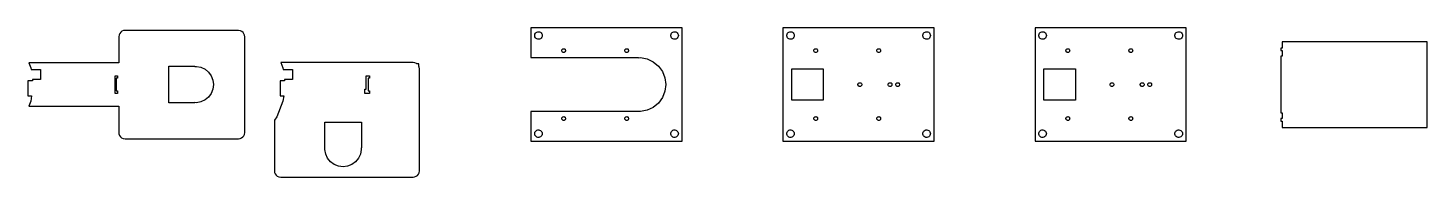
# Model space of a CAD drawing. Header units: metres. Extents: x -100 to 2327, y -74 to 45.
# Drawn here: x -100 to 1010, y -74 to 45 of the extents above; entities that cross this region are included whole.
import ezdxf

# ---------------------------------------------------------------- set-up
doc = ezdxf.new("R2010")
doc.units = ezdxf.units.M

msp = doc.modelspace()

# ---------------------------------------------------------------- linework, layer by layer
for p, q in [((419, 45), (299, 45)), ((299, 45), (299, 21.5)), ((419, -45), (419, 45)), ((619, 45), (499, 45)), ((499, 45), (499, -45)), ((619, -45), (619, 45)), ((819, 45), (699, 45)), ((699, 45), (699, -45)), ((819, -45), (819, 45)), ((-27.7603, 39.5501), (-28.005, 38.005)), ((-28.005, 38.005), (-28.005, 17.255)), ((-27.2266, 40.6841), (-27.7603, 39.5501)), ((-26.4277, 41.6498), (-27.2266, 40.6841)), ((-25.4138, 42.3865), (-26.4277, 41.6498)), ((-24.2484, 42.8479), (-25.4138, 42.3865)), ((-23.005, 43.005), (-24.2484, 42.8479)), ((67.005, 43.005), (-23.005, 43.005)), ((68.5501, 42.7603), (67.005, 43.005)), ((69.6841, 42.2266), (68.5501, 42.7603)), ((70.6498, 41.4277), (69.6841, 42.2266)), ((71.3865, 40.4138), (70.6498, 41.4277)), ((71.8479, 39.2484), (71.3865, 40.4138)), ((72.005, 38.005), (71.8479, 39.2484)), ((72.005, -38.005), (72.005, 38.005)), ((302.024, 39.376), (302.211, 40.1044)), ((302.024, 38.624), (302.024, 39.376)), ((302.211, 37.8956), (302.024, 38.624)), ((302.211, 40.1044), (302.573, 40.7634)), ((302.573, 37.2366), (302.211, 37.8956)), ((302.573, 40.7634), (303.088, 41.3115)), ((303.088, 36.6885), (302.573, 37.2366)), ((303.088, 41.3115), (303.723, 41.7145)), ((303.723, 36.2855), (303.088, 36.6885)), ((303.723, 41.7145), (304.438, 41.9469)), ((304.438, 36.0531), (303.723, 36.2855)), ((304.438, 41.9469), (305.188, 41.9941)), ((305.188, 36.0059), (304.438, 36.0531)), ((305.188, 41.9941), (305.927, 41.8532)), ((305.927, 36.1468), (305.188, 36.0059)), ((305.927, 41.8532), (306.607, 41.533)), ((306.607, 36.467), (305.927, 36.1468)), ((306.607, 41.533), (307.187, 41.0536)), ((307.187, 36.9464), (306.607, 36.467)), ((307.187, 41.0536), (307.629, 40.4453)), ((307.629, 37.5547), (307.187, 36.9464)), ((307.629, 40.4453), (307.906, 39.7461)), ((307.906, 38.2539), (307.629, 37.5547)), ((307.906, 39.7461), (308, 39)), ((308, 39), (307.906, 38.2539)), ((410.024, 39.376), (410.211, 40.1044)), ((410.024, 38.624), (410.024, 39.376)), ((410.211, 37.8956), (410.024, 38.624)), ((410.211, 40.1044), (410.573, 40.7634)), ((410.573, 37.2366), (410.211, 37.8956)), ((410.573, 40.7634), (411.088, 41.3115)), ((411.088, 36.6885), (410.573, 37.2366)), ((411.088, 41.3115), (411.723, 41.7145)), ((411.723, 36.2855), (411.088, 36.6885)), ((411.723, 41.7145), (412.438, 41.9469)), ((412.438, 36.0531), (411.723, 36.2855)), ((412.438, 41.9469), (413.188, 41.9941)), ((413.188, 36.0059), (412.438, 36.0531)), ((413.188, 41.9941), (413.927, 41.8532)), ((413.927, 36.1468), (413.188, 36.0059)), ((413.927, 41.8532), (414.607, 41.533)), ((414.607, 36.467), (413.927, 36.1468)), ((414.607, 41.533), (415.187, 41.0536)), ((415.187, 36.9464), (414.607, 36.467)), ((415.187, 41.0536), (415.629, 40.4453)), ((415.629, 37.5547), (415.187, 36.9464)), ((415.629, 40.4453), (415.906, 39.7461)), ((415.906, 38.2539), (415.629, 37.5547)), ((415.906, 39.7461), (416, 39)), ((416, 39), (415.906, 38.2539)), ((502.024, 39.376), (502.211, 40.1044)), ((502.024, 38.624), (502.024, 39.376)), ((502.211, 37.8956), (502.024, 38.624)), ((502.211, 40.1044), (502.573, 40.7634)), ((502.573, 37.2366), (502.211, 37.8956)), ((502.573, 40.7634), (503.088, 41.3115)), ((503.088, 36.6885), (502.573, 37.2366)), ((503.088, 41.3115), (503.723, 41.7145)), ((503.723, 36.2855), (503.088, 36.6885)), ((503.723, 41.7145), (504.438, 41.9469)), ((504.438, 36.0531), (503.723, 36.2855)), ((504.438, 41.9469), (505.188, 41.9941)), ((505.188, 36.0059), (504.438, 36.0531)), ((505.188, 41.9941), (505.927, 41.8532)), ((505.927, 36.1468), (505.188, 36.0059)), ((505.927, 41.8532), (506.607, 41.533)), ((506.607, 36.467), (505.927, 36.1468)), ((506.607, 41.533), (507.187, 41.0536)), ((507.187, 36.9464), (506.607, 36.467)), ((507.187, 41.0536), (507.629, 40.4453)), ((507.629, 37.5547), (507.187, 36.9464)), ((507.629, 40.4453), (507.906, 39.7461)), ((507.906, 38.2539), (507.629, 37.5547)), ((507.906, 39.7461), (508, 39)), ((508, 39), (507.906, 38.2539)), ((610.024, 39.376), (610.211, 40.1044)), ((610.024, 38.624), (610.024, 39.376)), ((610.211, 37.8956), (610.024, 38.624)), ((610.211, 40.1044), (610.573, 40.7634)), ((610.573, 37.2366), (610.211, 37.8956)), ((610.573, 40.7634), (611.088, 41.3115)), ((611.088, 36.6885), (610.573, 37.2366)), ((611.088, 41.3115), (611.723, 41.7145)), ((611.723, 36.2855), (611.088, 36.6885)), ((611.723, 41.7145), (612.438, 41.9469)), ((612.438, 36.0531), (611.723, 36.2855)), ((612.438, 41.9469), (613.188, 41.9941)), ((613.188, 36.0059), (612.438, 36.0531)), ((613.188, 41.9941), (613.927, 41.8532)), ((613.927, 36.1468), (613.188, 36.0059)), ((613.927, 41.8532), (614.607, 41.533)), ((614.607, 36.467), (613.927, 36.1468)), ((614.607, 41.533), (615.187, 41.0536)), ((615.187, 36.9464), (614.607, 36.467)), ((615.187, 41.0536), (615.629, 40.4453)), ((615.629, 37.5547), (615.187, 36.9464)), ((615.629, 40.4453), (615.906, 39.7461)), ((615.906, 38.2539), (615.629, 37.5547)), ((615.906, 39.7461), (616, 39)), ((616, 39), (615.906, 38.2539)), ((702.024, 39.376), (702.211, 40.1044)), ((702.024, 38.624), (702.024, 39.376)), ((702.211, 37.8956), (702.024, 38.624)), ((702.211, 40.1044), (702.573, 40.7634)), ((702.573, 37.2366), (702.211, 37.8956)), ((702.573, 40.7634), (703.088, 41.3115)), ((703.088, 36.6885), (702.573, 37.2366)), ((703.088, 41.3115), (703.723, 41.7145)), ((703.723, 36.2855), (703.088, 36.6885)), ((703.723, 41.7145), (704.438, 41.9469)), ((704.438, 36.0531), (703.723, 36.2855)), ((704.438, 41.9469), (705.188, 41.9941)), ((705.188, 36.0059), (704.438, 36.0531)), ((705.188, 41.9941), (705.927, 41.8532)), ((705.927, 36.1468), (705.188, 36.0059)), ((705.927, 41.8532), (706.607, 41.533)), ((706.607, 36.467), (705.927, 36.1468)), ((706.607, 41.533), (707.187, 41.0536)), ((707.187, 36.9464), (706.607, 36.467)), ((707.187, 41.0536), (707.629, 40.4453)), ((707.629, 37.5547), (707.187, 36.9464)), ((707.629, 40.4453), (707.906, 39.7461)), ((707.906, 38.2539), (707.629, 37.5547)), ((707.906, 39.7461), (708, 39)), ((708, 39), (707.906, 38.2539)), ((810.024, 39.376), (810.211, 40.1044)), ((810.024, 38.624), (810.024, 39.376)), ((810.211, 37.8956), (810.024, 38.624)), ((810.211, 40.1044), (810.573, 40.7634)), ((810.573, 37.2366), (810.211, 37.8956)), ((810.573, 40.7634), (811.088, 41.3115)), ((811.088, 36.6885), (810.573, 37.2366)), ((811.088, 41.3115), (811.723, 41.7145)), ((811.723, 36.2855), (811.088, 36.6885)), ((811.723, 41.7145), (812.438, 41.9469)), ((812.438, 36.0531), (811.723, 36.2855)), ((812.438, 41.9469), (813.188, 41.9941)), ((813.188, 36.0059), (812.438, 36.0531)), ((813.188, 41.9941), (813.927, 41.8532)), ((813.927, 36.1468), (813.188, 36.0059)), ((813.927, 41.8532), (814.607, 41.533)), ((814.607, 36.467), (813.927, 36.1468)), ((814.607, 41.533), (815.187, 41.0536)), ((815.187, 36.9464), (814.607, 36.467)), ((815.187, 41.0536), (815.629, 40.4453)), ((815.629, 37.5547), (815.187, 36.9464)), ((815.629, 40.4453), (815.906, 39.7461)), ((815.906, 38.2539), (815.629, 37.5547)), ((815.906, 39.7461), (816, 39)), ((816, 39), (815.906, 38.2539)), ((1010, 34), (895, 34)), ((895, 34), (895, 29)), ((1010, -34), (1010, 34)), ((323.512, 27.188), (323.605, 27.5522)), ((323.512, 26.812), (323.512, 27.188)), ((323.605, 26.4478), (323.512, 26.812)), ((323.605, 27.5522), (323.786, 27.8817)), ((323.786, 26.1183), (323.605, 26.4478)), ((323.786, 27.8817), (324.044, 28.1558)), ((324.044, 25.8442), (323.786, 26.1183)), ((324.044, 28.1558), (324.361, 28.3572)), ((324.361, 25.6427), (324.044, 25.8442)), ((324.361, 28.3572), (324.719, 28.4734)), ((324.719, 25.5266), (324.361, 25.6427)), ((324.719, 28.4734), (325.094, 28.497)), ((325.094, 25.503), (324.719, 25.5266)), ((325.094, 28.497), (325.464, 28.4266)), ((325.464, 25.5734), (325.094, 25.503)), ((325.464, 28.4266), (325.804, 28.2665)), ((325.804, 25.7335), (325.464, 25.5734)), ((325.804, 28.2665), (326.093, 28.0268)), ((326.093, 25.9732), (325.804, 25.7335)), ((326.093, 28.0268), (326.314, 27.7226)), ((326.314, 26.2774), (326.093, 25.9732)), ((326.314, 27.7226), (326.453, 27.373)), ((326.453, 26.627), (326.314, 26.2774)), ((326.453, 27.373), (326.5, 27)), ((326.5, 27), (326.453, 26.627)), ((373.512, 27.188), (373.605, 27.5522)), ((373.512, 26.812), (373.512, 27.188)), ((373.605, 26.4478), (373.512, 26.812)), ((373.605, 27.5522), (373.786, 27.8817)), ((373.786, 26.1183), (373.605, 26.4478)), ((373.786, 27.8817), (374.044, 28.1558)), ((374.044, 25.8442), (373.786, 26.1183)), ((374.044, 28.1558), (374.361, 28.3572)), ((374.361, 25.6427), (374.044, 25.8442)), ((374.361, 28.3572), (374.719, 28.4734)), ((374.719, 25.5266), (374.361, 25.6427)), ((374.719, 28.4734), (375.094, 28.497)), ((375.094, 25.503), (374.719, 25.5266)), ((375.094, 28.497), (375.464, 28.4266)), ((375.464, 25.5734), (375.094, 25.503)), ((375.464, 28.4266), (375.804, 28.2665)), ((375.804, 25.7335), (375.464, 25.5734)), ((375.804, 28.2665), (376.093, 28.0268)), ((376.093, 25.9732), (375.804, 25.7335)), ((376.093, 28.0268), (376.314, 27.7226)), ((376.314, 26.2774), (376.093, 25.9732)), ((376.314, 27.7226), (376.453, 27.373)), ((376.453, 26.627), (376.314, 26.2774)), ((376.453, 27.373), (376.5, 27)), ((376.5, 27), (376.453, 26.627)), ((523.512, 27.188), (523.605, 27.5522)), ((523.512, 26.812), (523.512, 27.188)), ((523.605, 26.4478), (523.512, 26.812)), ((523.605, 27.5522), (523.786, 27.8817)), ((523.786, 26.1183), (523.605, 26.4478)), ((523.786, 27.8817), (524.044, 28.1558)), ((524.044, 25.8442), (523.786, 26.1183)), ((524.044, 28.1558), (524.361, 28.3572)), ((524.361, 25.6427), (524.044, 25.8442)), ((524.361, 28.3572), (524.719, 28.4734)), ((524.719, 25.5266), (524.361, 25.6427)), ((524.719, 28.4734), (525.094, 28.497)), ((525.094, 25.503), (524.719, 25.5266)), ((525.094, 28.497), (525.464, 28.4266)), ((525.464, 25.5734), (525.094, 25.503)), ((525.464, 28.4266), (525.804, 28.2665)), ((525.804, 25.7335), (525.464, 25.5734)), ((525.804, 28.2665), (526.093, 28.0268)), ((526.093, 25.9732), (525.804, 25.7335)), ((526.093, 28.0268), (526.314, 27.7226)), ((526.314, 26.2774), (526.093, 25.9732)), ((526.314, 27.7226), (526.453, 27.373)), ((526.453, 26.627), (526.314, 26.2774)), ((526.453, 27.373), (526.5, 27)), ((526.5, 27), (526.453, 26.627)), ((573.512, 27.188), (573.605, 27.5522)), ((573.512, 26.812), (573.512, 27.188)), ((573.605, 26.4478), (573.512, 26.812)), ((573.605, 27.5522), (573.786, 27.8817)), ((573.786, 26.1183), (573.605, 26.4478)), ((573.786, 27.8817), (574.044, 28.1558)), ((574.044, 25.8442), (573.786, 26.1183)), ((574.044, 28.1558), (574.361, 28.3572)), ((574.361, 25.6427), (574.044, 25.8442)), ((574.361, 28.3572), (574.719, 28.4734)), ((574.719, 25.5266), (574.361, 25.6427)), ((574.719, 28.4734), (575.094, 28.497)), ((575.094, 25.503), (574.719, 25.5266)), ((575.094, 28.497), (575.464, 28.4266)), ((575.464, 25.5734), (575.094, 25.503)), ((575.464, 28.4266), (575.804, 28.2665)), ((575.804, 25.7335), (575.464, 25.5734)), ((575.804, 28.2665), (576.093, 28.0268)), ((576.093, 25.9732), (575.804, 25.7335)), ((576.093, 28.0268), (576.314, 27.7226)), ((576.314, 26.2774), (576.093, 25.9732)), ((576.314, 27.7226), (576.453, 27.373)), ((576.453, 26.627), (576.314, 26.2774)), ((576.453, 27.373), (576.5, 27)), ((576.5, 27), (576.453, 26.627)), ((723.512, 27.188), (723.605, 27.5522)), ((723.512, 26.812), (723.512, 27.188)), ((723.605, 26.4478), (723.512, 26.812)), ((723.605, 27.5522), (723.786, 27.8817)), ((723.786, 26.1183), (723.605, 26.4478)), ((723.786, 27.8817), (724.044, 28.1558)), ((724.044, 25.8442), (723.786, 26.1183)), ((724.044, 28.1558), (724.361, 28.3572)), ((724.361, 25.6427), (724.044, 25.8442)), ((724.361, 28.3572), (724.719, 28.4734)), ((724.719, 25.5266), (724.361, 25.6427)), ((724.719, 28.4734), (725.094, 28.497)), ((725.094, 25.503), (724.719, 25.5266)), ((725.094, 28.497), (725.464, 28.4266)), ((725.464, 25.5734), (725.094, 25.503)), ((725.464, 28.4266), (725.804, 28.2665)), ((725.804, 25.7335), (725.464, 25.5734)), ((725.804, 28.2665), (726.093, 28.0268)), ((726.093, 25.9732), (725.804, 25.7335)), ((726.093, 28.0268), (726.314, 27.7226)), ((726.314, 26.2774), (726.093, 25.9732)), ((726.314, 27.7226), (726.453, 27.373)), ((726.453, 26.627), (726.314, 26.2774)), ((726.453, 27.373), (726.5, 27)), ((726.5, 27), (726.453, 26.627)), ((773.512, 27.188), (773.605, 27.5522)), ((773.512, 26.812), (773.512, 27.188)), ((773.605, 26.4478), (773.512, 26.812)), ((773.605, 27.5522), (773.786, 27.8817)), ((773.786, 26.1183), (773.605, 26.4478)), ((773.786, 27.8817), (774.044, 28.1558)), ((774.044, 25.8442), (773.786, 26.1183)), ((774.044, 28.1558), (774.361, 28.3572)), ((774.361, 25.6427), (774.044, 25.8442)), ((774.361, 28.3572), (774.719, 28.4734)), ((774.719, 25.5266), (774.361, 25.6427)), ((774.719, 28.4734), (775.094, 28.497)), ((775.094, 25.503), (774.719, 25.5266)), ((775.094, 28.497), (775.464, 28.4266)), ((775.464, 25.5734), (775.094, 25.503)), ((775.464, 28.4266), (775.804, 28.2665)), ((775.804, 25.7335), (775.464, 25.5734)), ((775.804, 28.2665), (776.093, 28.0268)), ((776.093, 25.9732), (775.804, 25.7335)), ((776.093, 28.0268), (776.314, 27.7226)), ((776.314, 26.2774), (776.093, 25.9732)), ((776.314, 27.7226), (776.453, 27.373)), ((776.453, 26.627), (776.314, 26.2774)), ((776.453, 27.373), (776.5, 27)), ((776.5, 27), (776.453, 26.627)), ((895, 29), (894, 29)), ((894, 29), (894, 27)), ((894, 27), (895, 27)), ((895, 22.5), (894, 22.5)), ((894, 22.5), (894, -22.5)), ((895, 27), (895, 22.5)), ((-28.005, 17.255), (-99.2448, 17.255)), ((-99.2448, 17.255), (-97.6808, 13.3049)), ((-97.6808, 13.3049), (-97.5159, 12)), ((-97.5159, 12), (-90, 12)), ((-90, 12), (-90, 4)), ((11.75, -14.5), (11.75, 14.5)), ((11.75, 14.5), (32.25, 14.5)), ((32.25, 14.5), (32.25, 14.3826)), ((32.25, 14.3826), (33.6605, 14.4714)), ((33.6605, 14.4714), (37.2307, 13.7903)), ((37.2307, 13.7903), (40.5195, 12.2428)), ((40.5195, 12.2428), (43.32, 9.92592)), ((205.505, 17.505), (100.656, 17.505)), ((100.656, 17.505), (102.319, 13.3049)), ((102.319, 13.3049), (102.484, 12)), ((102.484, 12), (110, 12)), ((110, 12), (110, 4)), ((207.05, 17.2603), (205.505, 17.505)), ((208.184, 16.7266), (207.05, 17.2603)), ((208.458, 16.5), (208.184, 16.7266)), ((210, 16.5), (208.458, 16.5)), ((210, 14.6271), (210, 16.5)), ((210.348, 13.7484), (210, 14.6271)), ((210.505, 12.505), (210.348, 13.7484)), ((210.505, -68.505), (210.505, 12.505)), ((299, 21.5), (384.5, 21.5)), ((384.5, 21.5), (384.5, 21.3726)), ((384.5, 21.3726), (385.85, 21.4576)), ((385.85, 21.4576), (391.144, 20.4477)), ((391.144, 20.4477), (396.02, 18.153)), ((396.02, 18.153), (400.173, 14.7178)), ((400.173, 14.7178), (403.341, 10.3577)), ((506, -12.5), (506, 12.5)), ((506, 12.5), (531, 12.5)), ((531, 12.5), (531, -12.5)), ((706, -12.5), (706, 12.5)), ((706, 12.5), (731, 12.5)), ((731, 12.5), (731, -12.5)), ((-96.379, 3), (-100, 3)), ((-100, 3), (-100, -9)), ((-90, 4), (-96.5053, 4)), ((-96.5053, 4), (-96.379, 3)), ((-30.7688, -7), (-30.7688, 7)), ((-30.7688, 7), (-28.9428, 7)), ((-28.9428, 5), (-30, 5)), ((-30, 5), (-30, -5)), ((-28.9428, 7), (-28.9428, 5)), ((43.32, 9.92592), (45.4564, 6.98543)), ((45.4564, 6.98543), (46.7944, 3.606)), ((46.7944, 3.606), (47.25, 0)), ((47.25, 0), (46.7944, -3.606)), ((103.621, 3), (100, 3)), ((100, 3), (100, -9)), ((110, 4), (103.495, 4)), ((103.495, 4), (103.621, 3)), ((168.308, -3.75), (168.308, 7)), ((168.308, 7), (171.057, 7)), ((171.057, 5), (170, 5)), ((170, 5), (170, -5)), ((171.057, 7), (171.057, 5)), ((403.341, 10.3577), (405.325, 5.34683)), ((405.325, 5.34683), (406, 0)), ((406, 0), (405.325, -5.34683)), ((558.512, 0.187988), (558.605, 0.552185)), ((558.512, -0.187988), (558.512, 0.187988)), ((558.605, 0.552185), (558.786, 0.881668)), ((558.786, 0.881668), (559.044, 1.15576)), ((559.044, 1.15576), (559.361, 1.35724)), ((559.361, 1.35724), (559.719, 1.47342)), ((559.719, 1.47342), (560.094, 1.49704)), ((560.094, 1.49704), (560.464, 1.42657)), ((560.464, 1.42657), (560.804, 1.26648)), ((560.804, 1.26648), (561.093, 1.02681)), ((561.093, 1.02681), (561.314, 0.722626)), ((561.314, 0.722626), (561.453, 0.373032)), ((561.453, 0.373032), (561.5, 0)), ((561.5, 0), (561.453, -0.373032)), ((582.512, 0.187988), (582.605, 0.552185)), ((582.512, -0.187988), (582.512, 0.187988)), ((582.605, 0.552185), (582.786, 0.881668)), ((582.786, 0.881668), (583.044, 1.15576)), ((583.044, 1.15576), (583.361, 1.35724)), ((583.361, 1.35724), (583.719, 1.47342)), ((583.719, 1.47342), (584.094, 1.49704)), ((584.094, 1.49704), (584.464, 1.42657)), ((584.464, 1.42657), (584.804, 1.26648)), ((584.804, 1.26648), (585.093, 1.02681)), ((585.093, 1.02681), (585.314, 0.722626)), ((585.314, 0.722626), (585.453, 0.373032)), ((585.453, 0.373032), (585.5, 0)), ((585.5, 0), (585.453, -0.373032)), ((588.512, 0.187988), (588.605, 0.552185)), ((588.512, -0.187988), (588.512, 0.187988)), ((588.605, 0.552185), (588.786, 0.881668)), ((588.786, 0.881668), (589.044, 1.15576)), ((589.044, 1.15576), (589.361, 1.35724)), ((589.361, 1.35724), (589.719, 1.47342)), ((589.719, 1.47342), (590.094, 1.49704)), ((590.094, 1.49704), (590.464, 1.42657)), ((590.464, 1.42657), (590.804, 1.26648)), ((590.804, 1.26648), (591.093, 1.02681)), ((591.093, 1.02681), (591.314, 0.722626)), ((591.314, 0.722626), (591.453, 0.373032)), ((591.453, 0.373032), (591.5, 0)), ((591.5, 0), (591.453, -0.373032)), ((758.512, 0.187988), (758.605, 0.552185)), ((758.512, -0.187988), (758.512, 0.187988)), ((758.605, 0.552185), (758.786, 0.881668)), ((758.786, 0.881668), (759.044, 1.15576)), ((759.044, 1.15576), (759.361, 1.35724)), ((759.361, 1.35724), (759.719, 1.47342)), ((759.719, 1.47342), (760.094, 1.49704)), ((760.094, 1.49704), (760.464, 1.42657)), ((760.464, 1.42657), (760.804, 1.26648)), ((760.804, 1.26648), (761.093, 1.02681)), ((761.093, 1.02681), (761.314, 0.722626)), ((761.314, 0.722626), (761.453, 0.373032)), ((761.453, 0.373032), (761.5, 0)), ((761.5, 0), (761.453, -0.373032)), ((782.512, 0.187988), (782.605, 0.552185)), ((782.512, -0.187988), (782.512, 0.187988)), ((782.605, 0.552185), (782.786, 0.881668)), ((782.786, 0.881668), (783.044, 1.15576)), ((783.044, 1.15576), (783.361, 1.35724)), ((783.361, 1.35724), (783.719, 1.47342)), ((783.719, 1.47342), (784.094, 1.49704)), ((784.094, 1.49704), (784.464, 1.42657)), ((784.464, 1.42657), (784.804, 1.26648)), ((784.804, 1.26648), (785.093, 1.02681)), ((785.093, 1.02681), (785.314, 0.722626)), ((785.314, 0.722626), (785.453, 0.373032)), ((785.453, 0.373032), (785.5, 0)), ((785.5, 0), (785.453, -0.373032)), ((788.512, 0.187988), (788.605, 0.552185)), ((788.512, -0.187988), (788.512, 0.187988)), ((788.605, 0.552185), (788.786, 0.881668)), ((788.786, 0.881668), (789.044, 1.15576)), ((789.044, 1.15576), (789.361, 1.35724)), ((789.361, 1.35724), (789.719, 1.47342)), ((789.719, 1.47342), (790.094, 1.49704)), ((790.094, 1.49704), (790.464, 1.42657)), ((790.464, 1.42657), (790.804, 1.26648)), ((790.804, 1.26648), (791.093, 1.02681)), ((791.093, 1.02681), (791.314, 0.722626)), ((791.314, 0.722626), (791.453, 0.373032)), ((791.453, 0.373032), (791.5, 0)), ((791.5, 0), (791.453, -0.373032)), ((-100, -9), (-97.137, -9)), ((-97.137, -9), (-97.6808, -13.3049)), ((-28.9428, -7), (-30.7688, -7)), ((-30, -5), (-28.9428, -5)), ((-28.9428, -5), (-28.9428, -7)), ((43.32, -9.92592), (40.5195, -12.2428)), ((45.4564, -6.98543), (43.32, -9.92592)), ((46.7944, -3.606), (45.4564, -6.98543)), ((100, -9), (102.863, -9)), ((102.863, -9), (102.319, -13.3049)), ((167.153, -7), (167.153, -3.75)), ((167.153, -3.75), (168.308, -3.75)), ((171.057, -7), (167.153, -7)), ((170, -5), (171.057, -5)), ((171.057, -5), (171.057, -7)), ((403.341, -10.3577), (400.173, -14.7178)), ((405.325, -5.34683), (403.341, -10.3577)), ((558.605, -0.552185), (558.512, -0.187988)), ((558.786, -0.881668), (558.605, -0.552185)), ((559.044, -1.15576), (558.786, -0.881668)), ((559.361, -1.35724), (559.044, -1.15576)), ((559.719, -1.47342), (559.361, -1.35724)), ((560.094, -1.49704), (559.719, -1.47342)), ((560.464, -1.42657), (560.094, -1.49704)), ((560.804, -1.26648), (560.464, -1.42657)), ((561.093, -1.02681), (560.804, -1.26648)), ((561.314, -0.722626), (561.093, -1.02681)), ((561.453, -0.373032), (561.314, -0.722626)), ((582.605, -0.552185), (582.512, -0.187988)), ((582.786, -0.881668), (582.605, -0.552185)), ((583.044, -1.15576), (582.786, -0.881668)), ((583.361, -1.35724), (583.044, -1.15576)), ((583.719, -1.47342), (583.361, -1.35724)), ((584.094, -1.49704), (583.719, -1.47342)), ((584.464, -1.42657), (584.094, -1.49704)), ((584.804, -1.26648), (584.464, -1.42657)), ((585.093, -1.02681), (584.804, -1.26648)), ((585.314, -0.722626), (585.093, -1.02681)), ((585.453, -0.373032), (585.314, -0.722626)), ((588.605, -0.552185), (588.512, -0.187988)), ((588.786, -0.881668), (588.605, -0.552185)), ((589.044, -1.15576), (588.786, -0.881668)), ((589.361, -1.35724), (589.044, -1.15576)), ((589.719, -1.47342), (589.361, -1.35724)), ((590.094, -1.49704), (589.719, -1.47342)), ((590.464, -1.42657), (590.094, -1.49704)), ((590.804, -1.26648), (590.464, -1.42657)), ((591.093, -1.02681), (590.804, -1.26648)), ((591.314, -0.722626), (591.093, -1.02681)), ((591.453, -0.373032), (591.314, -0.722626)), ((758.605, -0.552185), (758.512, -0.187988)), ((758.786, -0.881668), (758.605, -0.552185)), ((759.044, -1.15576), (758.786, -0.881668)), ((759.361, -1.35724), (759.044, -1.15576)), ((759.719, -1.47342), (759.361, -1.35724)), ((760.094, -1.49704), (759.719, -1.47342)), ((760.464, -1.42657), (760.094, -1.49704)), ((760.804, -1.26648), (760.464, -1.42657)), ((761.093, -1.02681), (760.804, -1.26648)), ((761.314, -0.722626), (761.093, -1.02681)), ((761.453, -0.373032), (761.314, -0.722626)), ((782.605, -0.552185), (782.512, -0.187988)), ((782.786, -0.881668), (782.605, -0.552185)), ((783.044, -1.15576), (782.786, -0.881668)), ((783.361, -1.35724), (783.044, -1.15576)), ((783.719, -1.47342), (783.361, -1.35724)), ((784.094, -1.49704), (783.719, -1.47342)), ((784.464, -1.42657), (784.094, -1.49704)), ((784.804, -1.26648), (784.464, -1.42657)), ((785.093, -1.02681), (784.804, -1.26648)), ((785.314, -0.722626), (785.093, -1.02681)), ((785.453, -0.373032), (785.314, -0.722626)), ((788.605, -0.552185), (788.512, -0.187988)), ((788.786, -0.881668), (788.605, -0.552185)), ((789.044, -1.15576), (788.786, -0.881668)), ((789.361, -1.35724), (789.044, -1.15576)), ((789.719, -1.47342), (789.361, -1.35724)), ((790.094, -1.49704), (789.719, -1.47342)), ((790.464, -1.42657), (790.094, -1.49704)), ((790.804, -1.26648), (790.464, -1.42657)), ((791.093, -1.02681), (790.804, -1.26648)), ((791.314, -0.722626), (791.093, -1.02681)), ((791.453, -0.373032), (791.314, -0.722626)), ((-97.6808, -13.3049), (-99.2448, -17.255)), ((-99.2448, -17.255), (-28.005, -17.255)), ((-28.005, -17.255), (-28.005, -38.005)), ((32.25, -14.5), (11.75, -14.5)), ((33.6605, -14.4714), (32.25, -14.3826)), ((32.25, -14.3826), (32.25, -14.5)), ((37.2307, -13.7903), (33.6605, -14.4714)), ((40.5195, -12.2428), (37.2307, -13.7903)), ((102.319, -13.3049), (97.3824, -25.7738)), ((384.5, -21.5), (299, -21.5)), ((299, -21.5), (299, -45)), ((385.85, -21.4576), (384.5, -21.3726)), ((384.5, -21.3726), (384.5, -21.5)), ((391.144, -20.4477), (385.85, -21.4576)), ((396.02, -18.153), (391.144, -20.4477)), ((400.173, -14.7178), (396.02, -18.153)), ((531, -12.5), (506, -12.5)), ((731, -12.5), (706, -12.5)), ((97.3824, -25.7738), (95.495, -28.3716)), ((95.495, -28.3716), (95.495, -68.505)), ((135.5, -50.25), (135.5, -29.75)), ((135.5, -29.75), (164.5, -29.75)), ((164.5, -29.75), (164.5, -50.25)), ((323.512, -26.812), (323.605, -26.4478)), ((323.512, -27.188), (323.512, -26.812)), ((323.605, -27.5522), (323.512, -27.188)), ((323.605, -26.4478), (323.786, -26.1183)), ((323.786, -27.8817), (323.605, -27.5522)), ((323.786, -26.1183), (324.044, -25.8442)), ((324.044, -28.1558), (323.786, -27.8817)), ((324.044, -25.8442), (324.361, -25.6427)), ((324.361, -28.3572), (324.044, -28.1558)), ((324.361, -25.6427), (324.719, -25.5266)), ((324.719, -28.4734), (324.361, -28.3572)), ((324.719, -25.5266), (325.094, -25.503)), ((325.094, -28.497), (324.719, -28.4734)), ((325.094, -25.503), (325.464, -25.5734)), ((325.464, -28.4266), (325.094, -28.497)), ((325.464, -25.5734), (325.804, -25.7335)), ((325.804, -28.2665), (325.464, -28.4266)), ((325.804, -25.7335), (326.093, -25.9732)), ((326.093, -28.0268), (325.804, -28.2665)), ((326.093, -25.9732), (326.314, -26.2774)), ((326.314, -27.7226), (326.093, -28.0268)), ((326.314, -26.2774), (326.453, -26.627)), ((326.453, -27.373), (326.314, -27.7226)), ((326.453, -26.627), (326.5, -27)), ((326.5, -27), (326.453, -27.373)), ((373.512, -26.812), (373.605, -26.4478)), ((373.512, -27.188), (373.512, -26.812)), ((373.605, -27.5522), (373.512, -27.188)), ((373.605, -26.4478), (373.786, -26.1183)), ((373.786, -27.8817), (373.605, -27.5522)), ((373.786, -26.1183), (374.044, -25.8442)), ((374.044, -28.1558), (373.786, -27.8817)), ((374.044, -25.8442), (374.361, -25.6427)), ((374.361, -28.3572), (374.044, -28.1558)), ((374.361, -25.6427), (374.719, -25.5266)), ((374.719, -28.4734), (374.361, -28.3572)), ((374.719, -25.5266), (375.094, -25.503)), ((375.094, -28.497), (374.719, -28.4734)), ((375.094, -25.503), (375.464, -25.5734)), ((375.464, -28.4266), (375.094, -28.497)), ((375.464, -25.5734), (375.804, -25.7335)), ((375.804, -28.2665), (375.464, -28.4266)), ((375.804, -25.7335), (376.093, -25.9732)), ((376.093, -28.0268), (375.804, -28.2665)), ((376.093, -25.9732), (376.314, -26.2774)), ((376.314, -27.7226), (376.093, -28.0268)), ((376.314, -26.2774), (376.453, -26.627)), ((376.453, -27.373), (376.314, -27.7226)), ((376.453, -26.627), (376.5, -27)), ((376.5, -27), (376.453, -27.373)), ((523.512, -26.812), (523.605, -26.4478)), ((523.512, -27.188), (523.512, -26.812)), ((523.605, -27.5522), (523.512, -27.188)), ((523.605, -26.4478), (523.786, -26.1183)), ((523.786, -27.8817), (523.605, -27.5522)), ((523.786, -26.1183), (524.044, -25.8442)), ((524.044, -28.1558), (523.786, -27.8817)), ((524.044, -25.8442), (524.361, -25.6427)), ((524.361, -28.3572), (524.044, -28.1558)), ((524.361, -25.6427), (524.719, -25.5266)), ((524.719, -28.4734), (524.361, -28.3572)), ((524.719, -25.5266), (525.094, -25.503)), ((525.094, -28.497), (524.719, -28.4734)), ((525.094, -25.503), (525.464, -25.5734)), ((525.464, -28.4266), (525.094, -28.497)), ((525.464, -25.5734), (525.804, -25.7335)), ((525.804, -28.2665), (525.464, -28.4266)), ((525.804, -25.7335), (526.093, -25.9732)), ((526.093, -28.0268), (525.804, -28.2665)), ((526.093, -25.9732), (526.314, -26.2774)), ((526.314, -27.7226), (526.093, -28.0268)), ((526.314, -26.2774), (526.453, -26.627)), ((526.453, -27.373), (526.314, -27.7226)), ((526.453, -26.627), (526.5, -27)), ((526.5, -27), (526.453, -27.373)), ((573.512, -26.812), (573.605, -26.4478)), ((573.512, -27.188), (573.512, -26.812)), ((573.605, -27.5522), (573.512, -27.188)), ((573.605, -26.4478), (573.786, -26.1183)), ((573.786, -27.8817), (573.605, -27.5522)), ((573.786, -26.1183), (574.044, -25.8442)), ((574.044, -28.1558), (573.786, -27.8817)), ((574.044, -25.8442), (574.361, -25.6427)), ((574.361, -28.3572), (574.044, -28.1558)), ((574.361, -25.6427), (574.719, -25.5266)), ((574.719, -28.4734), (574.361, -28.3572)), ((574.719, -25.5266), (575.094, -25.503)), ((575.094, -28.497), (574.719, -28.4734)), ((575.094, -25.503), (575.464, -25.5734)), ((575.464, -28.4266), (575.094, -28.497)), ((575.464, -25.5734), (575.804, -25.7335)), ((575.804, -28.2665), (575.464, -28.4266)), ((575.804, -25.7335), (576.093, -25.9732)), ((576.093, -28.0268), (575.804, -28.2665)), ((576.093, -25.9732), (576.314, -26.2774)), ((576.314, -27.7226), (576.093, -28.0268)), ((576.314, -26.2774), (576.453, -26.627)), ((576.453, -27.373), (576.314, -27.7226)), ((576.453, -26.627), (576.5, -27)), ((576.5, -27), (576.453, -27.373)), ((723.512, -26.812), (723.605, -26.4478)), ((723.512, -27.188), (723.512, -26.812)), ((723.605, -27.5522), (723.512, -27.188)), ((723.605, -26.4478), (723.786, -26.1183)), ((723.786, -27.8817), (723.605, -27.5522)), ((723.786, -26.1183), (724.044, -25.8442)), ((724.044, -28.1558), (723.786, -27.8817)), ((724.044, -25.8442), (724.361, -25.6427)), ((724.361, -28.3572), (724.044, -28.1558)), ((724.361, -25.6427), (724.719, -25.5266)), ((724.719, -28.4734), (724.361, -28.3572)), ((724.719, -25.5266), (725.094, -25.503)), ((725.094, -28.497), (724.719, -28.4734)), ((725.094, -25.503), (725.464, -25.5734)), ((725.464, -28.4266), (725.094, -28.497)), ((725.464, -25.5734), (725.804, -25.7335)), ((725.804, -28.2665), (725.464, -28.4266)), ((725.804, -25.7335), (726.093, -25.9732)), ((726.093, -28.0268), (725.804, -28.2665)), ((726.093, -25.9732), (726.314, -26.2774)), ((726.314, -27.7226), (726.093, -28.0268)), ((726.314, -26.2774), (726.453, -26.627)), ((726.453, -27.373), (726.314, -27.7226)), ((726.453, -26.627), (726.5, -27)), ((726.5, -27), (726.453, -27.373)), ((773.512, -26.812), (773.605, -26.4478)), ((773.512, -27.188), (773.512, -26.812)), ((773.605, -27.5522), (773.512, -27.188)), ((773.605, -26.4478), (773.786, -26.1183)), ((773.786, -27.8817), (773.605, -27.5522)), ((773.786, -26.1183), (774.044, -25.8442)), ((774.044, -28.1558), (773.786, -27.8817)), ((774.044, -25.8442), (774.361, -25.6427)), ((774.361, -28.3572), (774.044, -28.1558)), ((774.361, -25.6427), (774.719, -25.5266)), ((774.719, -28.4734), (774.361, -28.3572)), ((774.719, -25.5266), (775.094, -25.503)), ((775.094, -28.497), (774.719, -28.4734)), ((775.094, -25.503), (775.464, -25.5734)), ((775.464, -28.4266), (775.094, -28.497)), ((775.464, -25.5734), (775.804, -25.7335)), ((775.804, -28.2665), (775.464, -28.4266)), ((775.804, -25.7335), (776.093, -25.9732)), ((776.093, -28.0268), (775.804, -28.2665)), ((776.093, -25.9732), (776.314, -26.2774)), ((776.314, -27.7226), (776.093, -28.0268)), ((776.314, -26.2774), (776.453, -26.627)), ((776.453, -27.373), (776.314, -27.7226)), ((776.453, -26.627), (776.5, -27)), ((776.5, -27), (776.453, -27.373)), ((894, -22.5), (895, -22.5)), ((895, -27), (894, -27)), ((894, -27), (894, -29)), ((894, -29), (895, -29)), ((895, -22.5), (895, -27)), ((895, -29), (895, -34)), ((-28.005, -38.005), (-27.8479, -39.2484)), ((-27.8479, -39.2484), (-27.3865, -40.4138)), ((-27.3865, -40.4138), (-26.6498, -41.4277)), ((-26.6498, -41.4277), (-25.6841, -42.2266)), ((-25.6841, -42.2266), (-24.5501, -42.7603)), ((-24.5501, -42.7603), (-23.005, -43.005)), ((-23.005, -43.005), (67.005, -43.005)), ((67.005, -43.005), (68.2484, -42.8479)), ((68.2484, -42.8479), (69.4138, -42.3865)), ((69.4138, -42.3865), (70.4277, -41.6498)), ((70.4277, -41.6498), (71.2266, -40.6841)), ((71.2266, -40.6841), (71.7603, -39.5501)), ((71.7603, -39.5501), (72.005, -38.005)), ((302.024, -38.624), (302.211, -37.8956)), ((302.024, -39.376), (302.024, -38.624)), ((302.211, -40.1044), (302.024, -39.376)), ((302.211, -37.8956), (302.573, -37.2366)), ((302.573, -40.7634), (302.211, -40.1044)), ((302.573, -37.2366), (303.088, -36.6885)), ((303.088, -41.3115), (302.573, -40.7634)), ((303.088, -36.6885), (303.723, -36.2855)), ((303.723, -41.7145), (303.088, -41.3115)), ((303.723, -36.2855), (304.438, -36.0531)), ((304.438, -41.9469), (303.723, -41.7145)), ((304.438, -36.0531), (305.188, -36.0059)), ((305.188, -41.9941), (304.438, -41.9469)), ((305.188, -36.0059), (305.927, -36.1468)), ((305.927, -41.8532), (305.188, -41.9941)), ((305.927, -36.1468), (306.607, -36.467)), ((306.607, -41.533), (305.927, -41.8532)), ((306.607, -36.467), (307.187, -36.9464)), ((307.187, -41.0536), (306.607, -41.533)), ((307.187, -36.9464), (307.629, -37.5547)), ((307.629, -40.4453), (307.187, -41.0536)), ((307.629, -37.5547), (307.906, -38.2539)), ((307.906, -39.7461), (307.629, -40.4453)), ((307.906, -38.2539), (308, -39)), ((308, -39), (307.906, -39.7461)), ((410.024, -38.624), (410.211, -37.8956)), ((410.024, -39.376), (410.024, -38.624)), ((410.211, -40.1044), (410.024, -39.376)), ((410.211, -37.8956), (410.573, -37.2366)), ((410.573, -40.7634), (410.211, -40.1044)), ((410.573, -37.2366), (411.088, -36.6885)), ((411.088, -41.3115), (410.573, -40.7634)), ((411.088, -36.6885), (411.723, -36.2855)), ((411.723, -41.7145), (411.088, -41.3115)), ((411.723, -36.2855), (412.438, -36.0531)), ((412.438, -41.9469), (411.723, -41.7145)), ((412.438, -36.0531), (413.188, -36.0059)), ((413.188, -41.9941), (412.438, -41.9469)), ((413.188, -36.0059), (413.927, -36.1468)), ((413.927, -41.8532), (413.188, -41.9941)), ((413.927, -36.1468), (414.607, -36.467)), ((414.607, -41.533), (413.927, -41.8532)), ((414.607, -36.467), (415.187, -36.9464)), ((415.187, -41.0536), (414.607, -41.533)), ((415.187, -36.9464), (415.629, -37.5547)), ((415.629, -40.4453), (415.187, -41.0536)), ((415.629, -37.5547), (415.906, -38.2539)), ((415.906, -39.7461), (415.629, -40.4453)), ((415.906, -38.2539), (416, -39)), ((416, -39), (415.906, -39.7461)), ((502.024, -38.624), (502.211, -37.8956)), ((502.024, -39.376), (502.024, -38.624)), ((502.211, -40.1044), (502.024, -39.376)), ((502.211, -37.8956), (502.573, -37.2366)), ((502.573, -40.7634), (502.211, -40.1044)), ((502.573, -37.2366), (503.088, -36.6885)), ((503.088, -41.3115), (502.573, -40.7634)), ((503.088, -36.6885), (503.723, -36.2855)), ((503.723, -41.7145), (503.088, -41.3115)), ((503.723, -36.2855), (504.438, -36.0531)), ((504.438, -41.9469), (503.723, -41.7145)), ((504.438, -36.0531), (505.188, -36.0059)), ((505.188, -41.9941), (504.438, -41.9469)), ((505.188, -36.0059), (505.927, -36.1468)), ((505.927, -41.8532), (505.188, -41.9941)), ((505.927, -36.1468), (506.607, -36.467)), ((506.607, -41.533), (505.927, -41.8532)), ((506.607, -36.467), (507.187, -36.9464)), ((507.187, -41.0536), (506.607, -41.533)), ((507.187, -36.9464), (507.629, -37.5547)), ((507.629, -40.4453), (507.187, -41.0536)), ((507.629, -37.5547), (507.906, -38.2539)), ((507.906, -39.7461), (507.629, -40.4453)), ((507.906, -38.2539), (508, -39)), ((508, -39), (507.906, -39.7461)), ((610.024, -38.624), (610.211, -37.8956)), ((610.024, -39.376), (610.024, -38.624)), ((610.211, -40.1044), (610.024, -39.376)), ((610.211, -37.8956), (610.573, -37.2366)), ((610.573, -40.7634), (610.211, -40.1044)), ((610.573, -37.2366), (611.088, -36.6885)), ((611.088, -41.3115), (610.573, -40.7634)), ((611.088, -36.6885), (611.723, -36.2855)), ((611.723, -41.7145), (611.088, -41.3115)), ((611.723, -36.2855), (612.438, -36.0531)), ((612.438, -41.9469), (611.723, -41.7145)), ((612.438, -36.0531), (613.188, -36.0059)), ((613.188, -41.9941), (612.438, -41.9469)), ((613.188, -36.0059), (613.927, -36.1468)), ((613.927, -41.8532), (613.188, -41.9941)), ((613.927, -36.1468), (614.607, -36.467)), ((614.607, -41.533), (613.927, -41.8532)), ((614.607, -36.467), (615.187, -36.9464)), ((615.187, -41.0536), (614.607, -41.533)), ((615.187, -36.9464), (615.629, -37.5547)), ((615.629, -40.4453), (615.187, -41.0536)), ((615.629, -37.5547), (615.906, -38.2539)), ((615.906, -39.7461), (615.629, -40.4453)), ((615.906, -38.2539), (616, -39)), ((616, -39), (615.906, -39.7461)), ((702.024, -38.624), (702.211, -37.8956)), ((702.024, -39.376), (702.024, -38.624)), ((702.211, -40.1044), (702.024, -39.376)), ((702.211, -37.8956), (702.573, -37.2366)), ((702.573, -40.7634), (702.211, -40.1044)), ((702.573, -37.2366), (703.088, -36.6885)), ((703.088, -41.3115), (702.573, -40.7634)), ((703.088, -36.6885), (703.723, -36.2855)), ((703.723, -41.7145), (703.088, -41.3115)), ((703.723, -36.2855), (704.438, -36.0531)), ((704.438, -41.9469), (703.723, -41.7145)), ((704.438, -36.0531), (705.188, -36.0059)), ((705.188, -41.9941), (704.438, -41.9469)), ((705.188, -36.0059), (705.927, -36.1468)), ((705.927, -41.8532), (705.188, -41.9941)), ((705.927, -36.1468), (706.607, -36.467)), ((706.607, -41.533), (705.927, -41.8532)), ((706.607, -36.467), (707.187, -36.9464)), ((707.187, -41.0536), (706.607, -41.533)), ((707.187, -36.9464), (707.629, -37.5547)), ((707.629, -40.4453), (707.187, -41.0536)), ((707.629, -37.5547), (707.906, -38.2539)), ((707.906, -39.7461), (707.629, -40.4453)), ((707.906, -38.2539), (708, -39)), ((708, -39), (707.906, -39.7461)), ((810.024, -38.624), (810.211, -37.8956)), ((810.024, -39.376), (810.024, -38.624)), ((810.211, -40.1044), (810.024, -39.376)), ((810.211, -37.8956), (810.573, -37.2366)), ((810.573, -40.7634), (810.211, -40.1044)), ((810.573, -37.2366), (811.088, -36.6885)), ((811.088, -41.3115), (810.573, -40.7634)), ((811.088, -36.6885), (811.723, -36.2855)), ((811.723, -41.7145), (811.088, -41.3115)), ((811.723, -36.2855), (812.438, -36.0531)), ((812.438, -41.9469), (811.723, -41.7145)), ((812.438, -36.0531), (813.188, -36.0059)), ((813.188, -41.9941), (812.438, -41.9469)), ((813.188, -36.0059), (813.927, -36.1468)), ((813.927, -41.8532), (813.188, -41.9941)), ((813.927, -36.1468), (814.607, -36.467)), ((814.607, -41.533), (813.927, -41.8532)), ((814.607, -36.467), (815.187, -36.9464)), ((815.187, -41.0536), (814.607, -41.533)), ((815.187, -36.9464), (815.629, -37.5547)), ((815.629, -40.4453), (815.187, -41.0536)), ((815.629, -37.5547), (815.906, -38.2539)), ((815.906, -39.7461), (815.629, -40.4453)), ((815.906, -38.2539), (816, -39)), ((816, -39), (815.906, -39.7461)), ((895, -34), (1010, -34)), ((135.617, -50.25), (135.5, -50.25)), ((135.529, -51.6605), (135.617, -50.25)), ((136.21, -55.2307), (135.529, -51.6605)), ((137.757, -58.5195), (136.21, -55.2307)), ((163.79, -55.2307), (162.243, -58.5195)), ((164.471, -51.6605), (163.79, -55.2307)), ((164.5, -50.25), (164.383, -50.25)), ((164.383, -50.25), (164.471, -51.6605)), ((299, -45), (419, -45)), ((499, -45), (619, -45)), ((699, -45), (819, -45)), ((140.074, -61.32), (137.757, -58.5195)), ((143.015, -63.4564), (140.074, -61.32)), ((146.394, -64.7944), (143.015, -63.4564)), ((150, -65.25), (146.394, -64.7944)), ((153.606, -64.7944), (150, -65.25)), ((156.985, -63.4564), (153.606, -64.7944)), ((159.926, -61.32), (156.985, -63.4564)), ((162.243, -58.5195), (159.926, -61.32)), ((95.495, -68.505), (95.6521, -69.7484)), ((95.6521, -69.7484), (96.1135, -70.9138)), ((96.1135, -70.9138), (96.8502, -71.9277)), ((96.8502, -71.9277), (97.8159, -72.7266)), ((97.8159, -72.7266), (98.9499, -73.2603)), ((98.9499, -73.2603), (100.495, -73.505)), ((100.495, -73.505), (205.505, -73.505)), ((205.505, -73.505), (206.748, -73.3479)), ((206.748, -73.3479), (207.914, -72.8865)), ((207.914, -72.8865), (208.928, -72.1498)), ((208.928, -72.1498), (209.727, -71.1841)), ((209.727, -71.1841), (210.26, -70.0501)), ((210.26, -70.0501), (210.505, -68.505))]:
    msp.add_line(p, q)

doc.saveas('drawing.dxf')
